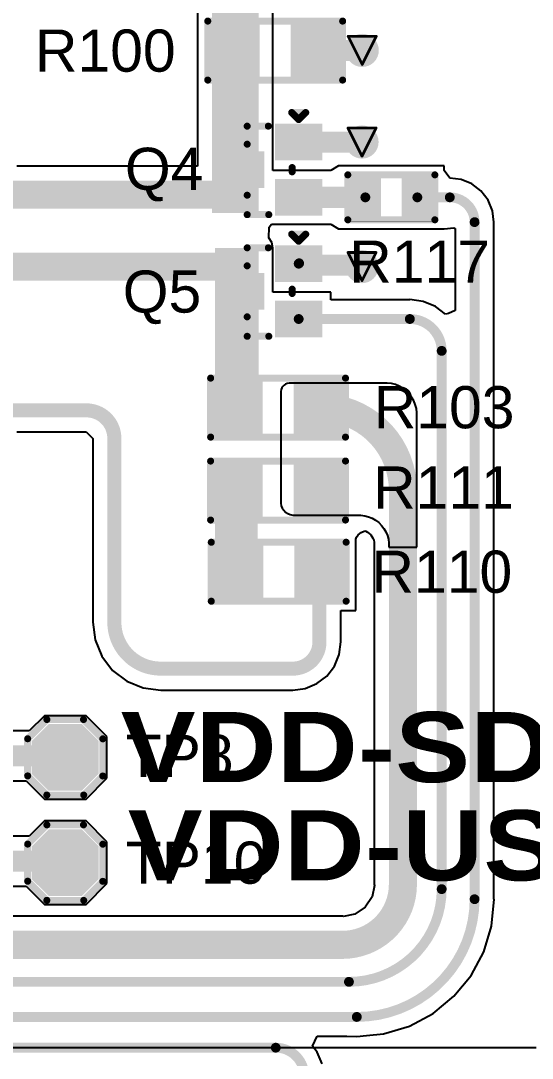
# Model space of a CAD drawing. Header units: inches. Extents: x 0 to 12.2, y 0 to 7.
# Drawn here: x 3.91 to 4.274, y 2.734 to 3.472 of the extents above; entities that cross this region are included whole.
import ezdxf

# ---------------------------------------------------------------- set-up
doc = ezdxf.new("R2010")
doc.units = ezdxf.units.IN
doc.header["$MEASUREMENT"] = 0
for name, color, linetype in [('Bottom Layer', 5, 'Continuous'), ('Drill Drawing', 1, 'Continuous'), ('Layer 1', 16, 'Continuous'), ('Layer 2', 76, 'Continuous'), ('Top Layer', 1, 'Continuous'), ('Top Overlay', 2, 'Continuous'), ('Top Paste', 8, 'Continuous'), ('Top Solder', 216, 'Continuous'), ('Via Holes', 16, 'Continuous')]:
    doc.layers.add(name, color=color, linetype=linetype)
doc.styles.add('Arial', font='', dxfattribs={"height": 0.2})
doc.styles.add('Arial Black_Bold', font='', dxfattribs={"height": 0.2})
doc.styles.get('Arial').set_extended_font_data('Arial')
doc.styles.get('Arial Black_Bold').set_extended_font_data('Arial Black', bold=True)

# ---------------------------------------------------------------- blocks, each defined once
blk = doc.blocks.new('T____________0_5___34')
at = {"layer": 'Top Layer'}
blk.add_hatch(color=1, dxfattribs=at).paths.add_polyline_path([(0.00984, 0.01969), (-0.00984, 0.01969), (-0.01969, 0.00984), (-0.01969, -0.00984), (-0.00984, -0.01969), (0.00984, -0.01969), (0.01969, -0.00984), (0.01969, 0.00984)])
at = {"layer": 'Top Paste'}
blk.add_hatch(color=8, dxfattribs=at).paths.add_polyline_path([(0.00984, 0.01969), (-0.00984, 0.01969), (-0.01969, 0.00984), (-0.01969, -0.00984), (-0.00984, -0.01969), (0.00984, -0.01969), (0.01969, -0.00984), (0.01969, 0.00984)])
at = {"layer": 'Top Solder'}
blk.add_hatch(color=216, dxfattribs=at).paths.add_polyline_path([(0.01184, 0.02369), (-0.01184, 0.02369), (-0.02369, 0.01184), (-0.02369, -0.01184), (-0.01184, -0.02369), (0.01184, -0.02369), (0.02369, -0.01184), (0.02369, 0.01184)])
at = {"layer": 'Top Overlay'}
for points in [[(-0.01321, 0.02675, 0.005, 0.005, 0), (-0.02684, 0.01312, 0.005, 0.005, 0)], [(-0.01321, 0.02675, 0.005, 0.005, 0), (0.01325, 0.02675, 0.005, 0.005, 0)], [(0.01325, 0.02675, 0.005, 0.005, 0), (0.02692, 0.01308, 0.005, 0.005, 0)], [(-0.02684, 0.01312, 0.005, 0.005, 0), (-0.02684, -0.01316, 0.005, 0.005, 0)], [(0.02692, 0.01308, 0.005, 0.005, 0), (0.02692, -0.01299, 0.005, 0.005, 0)], [(-0.02684, -0.01316, 0.005, 0.005, 0), (-0.01328, -0.02672, 0.005, 0.005, 0)], [(0.02692, -0.01299, 0.005, 0.005, 0), (0.01318, -0.02672, 0.005, 0.005, 0)], [(-0.01328, -0.02672, 0.005, 0.005, 0), (0.01318, -0.02672, 0.005, 0.005, 0)]]:
    blk.add_lwpolyline(points, format="xyseb", dxfattribs=at)
for points in [[(-0.01446, 0.02675, 0.0025, 0.0025, 1), (-0.01196, 0.02675, 0.0025, 0.0025, 1)], [(-0.01446, 0.02675, 0.0025, 0.0025, 1), (-0.01196, 0.02675, 0.0025, 0.0025, 1)], [(0.012, 0.02675, 0.0025, 0.0025, 1), (0.0145, 0.02675, 0.0025, 0.0025, 1)], [(0.012, 0.02675, 0.0025, 0.0025, 1), (0.0145, 0.02675, 0.0025, 0.0025, 1)], [(-0.02809, 0.01312, 0.0025, 0.0025, 1), (-0.02559, 0.01312, 0.0025, 0.0025, 1)], [(-0.02809, 0.01312, 0.0025, 0.0025, 1), (-0.02559, 0.01312, 0.0025, 0.0025, 1)], [(0.02567, 0.01308, 0.0025, 0.0025, 1), (0.02817, 0.01308, 0.0025, 0.0025, 1)], [(0.02567, 0.01308, 0.0025, 0.0025, 1), (0.02817, 0.01308, 0.0025, 0.0025, 1)], [(-0.02809, -0.01316, 0.0025, 0.0025, 1), (-0.02559, -0.01316, 0.0025, 0.0025, 1)], [(-0.02809, -0.01316, 0.0025, 0.0025, 1), (-0.02559, -0.01316, 0.0025, 0.0025, 1)], [(0.02567, -0.01299, 0.0025, 0.0025, 1), (0.02817, -0.01299, 0.0025, 0.0025, 1)], [(0.02567, -0.01299, 0.0025, 0.0025, 1), (0.02817, -0.01299, 0.0025, 0.0025, 1)], [(-0.01453, -0.02672, 0.0025, 0.0025, 1), (-0.01203, -0.02672, 0.0025, 0.0025, 1)], [(-0.01453, -0.02672, 0.0025, 0.0025, 1), (-0.01203, -0.02672, 0.0025, 0.0025, 1)], [(0.01193, -0.02672, 0.0025, 0.0025, 1), (0.01443, -0.02672, 0.0025, 0.0025, 1)], [(0.01193, -0.02672, 0.0025, 0.0025, 1), (0.01443, -0.02672, 0.0025, 0.0025, 1)]]:
    blk.add_lwpolyline(points, format="xyseb", close=True, dxfattribs=at)
blk = doc.blocks.new('T____________0_5___36')
at = {"layer": 'Top Layer'}
blk.add_hatch(color=1, dxfattribs=at).paths.add_polyline_path([(0.00984, 0.01969), (-0.00984, 0.01969), (-0.01969, 0.00984), (-0.01969, -0.00984), (-0.00984, -0.01969), (0.00984, -0.01969), (0.01969, -0.00984), (0.01969, 0.00984)])
at = {"layer": 'Top Paste'}
blk.add_hatch(color=8, dxfattribs=at).paths.add_polyline_path([(0.00984, 0.01969), (-0.00984, 0.01969), (-0.01969, 0.00984), (-0.01969, -0.00984), (-0.00984, -0.01969), (0.00984, -0.01969), (0.01969, -0.00984), (0.01969, 0.00984)])
at = {"layer": 'Top Solder'}
blk.add_hatch(color=216, dxfattribs=at).paths.add_polyline_path([(0.01184, 0.02369), (-0.01184, 0.02369), (-0.02369, 0.01184), (-0.02369, -0.01184), (-0.01184, -0.02369), (0.01184, -0.02369), (0.02369, -0.01184), (0.02369, 0.01184)])
at = {"layer": 'Top Overlay'}
for points in [[(-0.01321, 0.02675, 0.005, 0.005, 0), (-0.02684, 0.01312, 0.005, 0.005, 0)], [(-0.01321, 0.02675, 0.005, 0.005, 0), (0.01325, 0.02675, 0.005, 0.005, 0)], [(0.01325, 0.02675, 0.005, 0.005, 0), (0.02692, 0.01308, 0.005, 0.005, 0)], [(-0.02684, 0.01312, 0.005, 0.005, 0), (-0.02684, -0.01316, 0.005, 0.005, 0)], [(0.02692, 0.01308, 0.005, 0.005, 0), (0.02692, -0.01299, 0.005, 0.005, 0)], [(-0.02684, -0.01316, 0.005, 0.005, 0), (-0.01328, -0.02672, 0.005, 0.005, 0)], [(0.02692, -0.01299, 0.005, 0.005, 0), (0.01318, -0.02672, 0.005, 0.005, 0)], [(-0.01328, -0.02672, 0.005, 0.005, 0), (0.01318, -0.02672, 0.005, 0.005, 0)]]:
    blk.add_lwpolyline(points, format="xyseb", dxfattribs=at)
for points in [[(-0.01446, 0.02675, 0.0025, 0.0025, 1), (-0.01196, 0.02675, 0.0025, 0.0025, 1)], [(-0.01446, 0.02675, 0.0025, 0.0025, 1), (-0.01196, 0.02675, 0.0025, 0.0025, 1)], [(0.012, 0.02675, 0.0025, 0.0025, 1), (0.0145, 0.02675, 0.0025, 0.0025, 1)], [(0.012, 0.02675, 0.0025, 0.0025, 1), (0.0145, 0.02675, 0.0025, 0.0025, 1)], [(-0.02809, 0.01312, 0.0025, 0.0025, 1), (-0.02559, 0.01312, 0.0025, 0.0025, 1)], [(-0.02809, 0.01312, 0.0025, 0.0025, 1), (-0.02559, 0.01312, 0.0025, 0.0025, 1)], [(0.02567, 0.01308, 0.0025, 0.0025, 1), (0.02817, 0.01308, 0.0025, 0.0025, 1)], [(0.02567, 0.01308, 0.0025, 0.0025, 1), (0.02817, 0.01308, 0.0025, 0.0025, 1)], [(-0.02809, -0.01316, 0.0025, 0.0025, 1), (-0.02559, -0.01316, 0.0025, 0.0025, 1)], [(-0.02809, -0.01316, 0.0025, 0.0025, 1), (-0.02559, -0.01316, 0.0025, 0.0025, 1)], [(0.02567, -0.01299, 0.0025, 0.0025, 1), (0.02817, -0.01299, 0.0025, 0.0025, 1)], [(0.02567, -0.01299, 0.0025, 0.0025, 1), (0.02817, -0.01299, 0.0025, 0.0025, 1)], [(-0.01453, -0.02672, 0.0025, 0.0025, 1), (-0.01203, -0.02672, 0.0025, 0.0025, 1)], [(-0.01453, -0.02672, 0.0025, 0.0025, 1), (-0.01203, -0.02672, 0.0025, 0.0025, 1)], [(0.01193, -0.02672, 0.0025, 0.0025, 1), (0.01443, -0.02672, 0.0025, 0.0025, 1)], [(0.01193, -0.02672, 0.0025, 0.0025, 1), (0.01443, -0.02672, 0.0025, 0.0025, 1)]]:
    blk.add_lwpolyline(points, format="xyseb", close=True, dxfattribs=at)
blk = doc.blocks.new('R___0402_54')
at = {"layer": 'Top Layer'}
for points in [[(-0.0275, -0.0125), (-0.0275, 0.0125), (-0.0095, 0.0125), (-0.0095, -0.0125)], [(0.0095, -0.0125), (0.0095, 0.0125), (0.0275, 0.0125), (0.0275, -0.0125)]]:
    blk.add_hatch(color=1, dxfattribs=at).paths.add_polyline_path(points)
at = {"layer": 'Top Paste'}
for points in [[(-0.0275, -0.0125), (-0.0275, 0.0125), (-0.0095, 0.0125), (-0.0095, -0.0125)], [(0.0095, -0.0125), (0.0095, 0.0125), (0.0275, 0.0125), (0.0275, -0.0125)]]:
    blk.add_hatch(color=8, dxfattribs=at).paths.add_polyline_path(points)
at = {"layer": 'Top Solder'}
for points in [[(-0.02967, -0.01467), (-0.02967, 0.01467), (-0.00733, 0.01467), (-0.00733, -0.01467)], [(0.00733, -0.01467), (0.00733, 0.01467), (0.02967, 0.01467), (0.02967, -0.01467)]]:
    blk.add_hatch(color=216, dxfattribs=at).paths.add_polyline_path(points)
at = {"layer": 'Top Overlay'}
for points in [[(-0.031, -0.016, 0.005, 0.005, 0), (-0.031, 0.016, 0.005, 0.005, 0)], [(-0.031, 0.016, 0.005, 0.005, 0), (0.031, 0.016, 0.005, 0.005, 0)], [(0.031, -0.016, 0.005, 0.005, 0), (0.031, 0.016, 0.005, 0.005, 0)], [(-0.031, -0.016, 0.005, 0.005, 0), (0.031, -0.016, 0.005, 0.005, 0)], [(-0.032, -0.017, 0.000127, 0.000127, 0), (0.032, -0.017, 0.000127, 0.000127, 0)]]:
    blk.add_lwpolyline(points, format="xyseb", dxfattribs=at)
for points in [[(-0.03225, 0.016, 0.0025, 0.0025, 1), (-0.02975, 0.016, 0.0025, 0.0025, 1)], [(-0.03225, 0.016, 0.0025, 0.0025, 1), (-0.02975, 0.016, 0.0025, 0.0025, 1)], [(0.02975, 0.016, 0.0025, 0.0025, 1), (0.03225, 0.016, 0.0025, 0.0025, 1)], [(0.02975, 0.016, 0.0025, 0.0025, 1), (0.03225, 0.016, 0.0025, 0.0025, 1)], [(-0.03225, -0.016, 0.0025, 0.0025, 1), (-0.02975, -0.016, 0.0025, 0.0025, 1)], [(-0.03225, -0.016, 0.0025, 0.0025, 1), (-0.02975, -0.016, 0.0025, 0.0025, 1)], [(0.02975, -0.016, 0.0025, 0.0025, 1), (0.03225, -0.016, 0.0025, 0.0025, 1)], [(0.02975, -0.016, 0.0025, 0.0025, 1), (0.03225, -0.016, 0.0025, 0.0025, 1)], [(-0.03203, -0.017, 0.0000635, 0.0000635, 1), (-0.03197, -0.017, 0.0000635, 0.0000635, 1)], [(0.03197, -0.017, 0.0000635, 0.0000635, 1), (0.03203, -0.017, 0.0000635, 0.0000635, 1)]]:
    blk.add_lwpolyline(points, format="xyseb", close=True, dxfattribs=at)
blk = doc.blocks.new('R___0603_58')
at = {"layer": 'Top Layer'}
for points in [[(-0.015, 0.0175), (-0.015, -0.0175), (-0.045, -0.0175), (-0.045, 0.0175)], [(0.045, 0.0175), (0.045, -0.0175), (0.015, -0.0175), (0.015, 0.0175)]]:
    blk.add_hatch(color=1, dxfattribs=at).paths.add_polyline_path(points)
at = {"layer": 'Top Paste'}
for points in [[(-0.015, 0.0175), (-0.015, -0.0175), (-0.045, -0.0175), (-0.045, 0.0175)], [(0.045, 0.0175), (0.045, -0.0175), (0.015, -0.0175), (0.015, 0.0175)]]:
    blk.add_hatch(color=8, dxfattribs=at).paths.add_polyline_path(points)
at = {"layer": 'Top Solder'}
for points in [[(-0.011, 0.0215), (-0.011, -0.0215), (-0.049, -0.0215), (-0.049, 0.0215)], [(0.049, 0.0215), (0.049, -0.0215), (0.011, -0.0215), (0.011, 0.0215)]]:
    blk.add_hatch(color=216, dxfattribs=at).paths.add_polyline_path(points)
at = {"layer": 'Top Overlay'}
for points in [[(-0.048, -0.021, 0.005, 0.005, 0), (-0.048, 0.021, 0.005, 0.005, 0)], [(-0.048, 0.021, 0.005, 0.005, 0), (0.048, 0.021, 0.005, 0.005, 0)], [(0.048, -0.021, 0.005, 0.005, 0), (0.048, 0.021, 0.005, 0.005, 0)], [(-0.048, -0.021, 0.005, 0.005, 0), (0.048, -0.021, 0.005, 0.005, 0)]]:
    blk.add_lwpolyline(points, format="xyseb", dxfattribs=at)
for points in [[(-0.04925, 0.021, 0.0025, 0.0025, 1), (-0.04675, 0.021, 0.0025, 0.0025, 1)], [(-0.04925, 0.021, 0.0025, 0.0025, 1), (-0.04675, 0.021, 0.0025, 0.0025, 1)], [(0.04675, 0.021, 0.0025, 0.0025, 1), (0.04925, 0.021, 0.0025, 0.0025, 1)], [(0.04675, 0.021, 0.0025, 0.0025, 1), (0.04925, 0.021, 0.0025, 0.0025, 1)], [(-0.04925, -0.021, 0.0025, 0.0025, 1), (-0.04675, -0.021, 0.0025, 0.0025, 1)], [(-0.04925, -0.021, 0.0025, 0.0025, 1), (-0.04675, -0.021, 0.0025, 0.0025, 1)], [(0.04675, -0.021, 0.0025, 0.0025, 1), (0.04925, -0.021, 0.0025, 0.0025, 1)], [(0.04675, -0.021, 0.0025, 0.0025, 1), (0.04925, -0.021, 0.0025, 0.0025, 1)]]:
    blk.add_lwpolyline(points, format="xyseb", close=True, dxfattribs=at)
blk = doc.blocks.new('R___0603_59')
at = {"layer": 'Top Layer'}
for points in [[(-0.015, 0.0175), (-0.015, -0.0175), (-0.045, -0.0175), (-0.045, 0.0175)], [(0.045, 0.0175), (0.045, -0.0175), (0.015, -0.0175), (0.015, 0.0175)]]:
    blk.add_hatch(color=1, dxfattribs=at).paths.add_polyline_path(points)
at = {"layer": 'Top Paste'}
for points in [[(-0.015, 0.0175), (-0.015, -0.0175), (-0.045, -0.0175), (-0.045, 0.0175)], [(0.045, 0.0175), (0.045, -0.0175), (0.015, -0.0175), (0.015, 0.0175)]]:
    blk.add_hatch(color=8, dxfattribs=at).paths.add_polyline_path(points)
at = {"layer": 'Top Solder'}
for points in [[(-0.011, 0.0215), (-0.011, -0.0215), (-0.049, -0.0215), (-0.049, 0.0215)], [(0.049, 0.0215), (0.049, -0.0215), (0.011, -0.0215), (0.011, 0.0215)]]:
    blk.add_hatch(color=216, dxfattribs=at).paths.add_polyline_path(points)
at = {"layer": 'Top Overlay'}
for points in [[(-0.048, 0.021, 0.005, 0.005, 0), (-0.048, -0.021, 0.005, 0.005, 0)], [(0.048, 0.021, 0.005, 0.005, 0), (-0.048, 0.021, 0.005, 0.005, 0)], [(0.048, 0.021, 0.005, 0.005, 0), (0.048, -0.021, 0.005, 0.005, 0)], [(0.048, -0.021, 0.005, 0.005, 0), (-0.048, -0.021, 0.005, 0.005, 0)]]:
    blk.add_lwpolyline(points, format="xyseb", dxfattribs=at)
for points in [[(-0.04925, 0.021, 0.0025, 0.0025, 1), (-0.04675, 0.021, 0.0025, 0.0025, 1)], [(-0.04925, 0.021, 0.0025, 0.0025, 1), (-0.04675, 0.021, 0.0025, 0.0025, 1)], [(0.04675, 0.021, 0.0025, 0.0025, 1), (0.04925, 0.021, 0.0025, 0.0025, 1)], [(0.04675, 0.021, 0.0025, 0.0025, 1), (0.04925, 0.021, 0.0025, 0.0025, 1)], [(-0.04925, -0.021, 0.0025, 0.0025, 1), (-0.04675, -0.021, 0.0025, 0.0025, 1)], [(-0.04925, -0.021, 0.0025, 0.0025, 1), (-0.04675, -0.021, 0.0025, 0.0025, 1)], [(0.04675, -0.021, 0.0025, 0.0025, 1), (0.04925, -0.021, 0.0025, 0.0025, 1)], [(0.04675, -0.021, 0.0025, 0.0025, 1), (0.04925, -0.021, 0.0025, 0.0025, 1)]]:
    blk.add_lwpolyline(points, format="xyseb", close=True, dxfattribs=at)
blk = doc.blocks.new('R___0603_62')
at = {"layer": 'Top Layer'}
for points in [[(-0.015, 0.0175), (-0.015, -0.0175), (-0.045, -0.0175), (-0.045, 0.0175)], [(0.045, 0.0175), (0.045, -0.0175), (0.015, -0.0175), (0.015, 0.0175)]]:
    blk.add_hatch(color=1, dxfattribs=at).paths.add_polyline_path(points)
at = {"layer": 'Top Paste'}
for points in [[(-0.015, 0.0175), (-0.015, -0.0175), (-0.045, -0.0175), (-0.045, 0.0175)], [(0.045, 0.0175), (0.045, -0.0175), (0.015, -0.0175), (0.015, 0.0175)]]:
    blk.add_hatch(color=8, dxfattribs=at).paths.add_polyline_path(points)
at = {"layer": 'Top Solder'}
for points in [[(-0.011, 0.0215), (-0.011, -0.0215), (-0.049, -0.0215), (-0.049, 0.0215)], [(0.049, 0.0215), (0.049, -0.0215), (0.011, -0.0215), (0.011, 0.0215)]]:
    blk.add_hatch(color=216, dxfattribs=at).paths.add_polyline_path(points)
at = {"layer": 'Top Overlay'}
for points in [[(-0.048, 0.021, 0.005, 0.005, 0), (0.048, 0.021, 0.005, 0.005, 0)], [(-0.048, -0.021, 0.005, 0.005, 0), (-0.048, 0.021, 0.005, 0.005, 0)], [(0.048, -0.021, 0.005, 0.005, 0), (0.048, 0.021, 0.005, 0.005, 0)], [(-0.048, -0.021, 0.005, 0.005, 0), (0.048, -0.021, 0.005, 0.005, 0)]]:
    blk.add_lwpolyline(points, format="xyseb", dxfattribs=at)
for points in [[(-0.04925, 0.021, 0.0025, 0.0025, 1), (-0.04675, 0.021, 0.0025, 0.0025, 1)], [(-0.04925, 0.021, 0.0025, 0.0025, 1), (-0.04675, 0.021, 0.0025, 0.0025, 1)], [(0.04675, 0.021, 0.0025, 0.0025, 1), (0.04925, 0.021, 0.0025, 0.0025, 1)], [(0.04675, 0.021, 0.0025, 0.0025, 1), (0.04925, 0.021, 0.0025, 0.0025, 1)], [(-0.04925, -0.021, 0.0025, 0.0025, 1), (-0.04675, -0.021, 0.0025, 0.0025, 1)], [(-0.04925, -0.021, 0.0025, 0.0025, 1), (-0.04675, -0.021, 0.0025, 0.0025, 1)], [(0.04675, -0.021, 0.0025, 0.0025, 1), (0.04925, -0.021, 0.0025, 0.0025, 1)], [(0.04675, -0.021, 0.0025, 0.0025, 1), (0.04925, -0.021, 0.0025, 0.0025, 1)]]:
    blk.add_lwpolyline(points, format="xyseb", close=True, dxfattribs=at)
blk = doc.blocks.new('R___0603_65')
at = {"layer": 'Top Layer'}
for points in [[(-0.015, 0.0175), (-0.015, -0.0175), (-0.045, -0.0175), (-0.045, 0.0175)], [(0.045, 0.0175), (0.045, -0.0175), (0.015, -0.0175), (0.015, 0.0175)]]:
    blk.add_hatch(color=1, dxfattribs=at).paths.add_polyline_path(points)
at = {"layer": 'Top Paste'}
for points in [[(-0.015, 0.0175), (-0.015, -0.0175), (-0.045, -0.0175), (-0.045, 0.0175)], [(0.045, 0.0175), (0.045, -0.0175), (0.015, -0.0175), (0.015, 0.0175)]]:
    blk.add_hatch(color=8, dxfattribs=at).paths.add_polyline_path(points)
at = {"layer": 'Top Solder'}
for points in [[(-0.011, 0.0215), (-0.011, -0.0215), (-0.049, -0.0215), (-0.049, 0.0215)], [(0.049, 0.0215), (0.049, -0.0215), (0.011, -0.0215), (0.011, 0.0215)]]:
    blk.add_hatch(color=216, dxfattribs=at).paths.add_polyline_path(points)
at = {"layer": 'Top Overlay'}
for points in [[(-0.048, -0.021, 0.005, 0.005, 0), (-0.048, 0.021, 0.005, 0.005, 0)], [(-0.048, 0.021, 0.005, 0.005, 0), (0.048, 0.021, 0.005, 0.005, 0)], [(0.048, -0.021, 0.005, 0.005, 0), (0.048, 0.021, 0.005, 0.005, 0)], [(-0.048, -0.021, 0.005, 0.005, 0), (0.048, -0.021, 0.005, 0.005, 0)]]:
    blk.add_lwpolyline(points, format="xyseb", dxfattribs=at)
for points in [[(-0.04925, 0.021, 0.0025, 0.0025, 1), (-0.04675, 0.021, 0.0025, 0.0025, 1)], [(-0.04925, 0.021, 0.0025, 0.0025, 1), (-0.04675, 0.021, 0.0025, 0.0025, 1)], [(0.04675, 0.021, 0.0025, 0.0025, 1), (0.04925, 0.021, 0.0025, 0.0025, 1)], [(0.04675, 0.021, 0.0025, 0.0025, 1), (0.04925, 0.021, 0.0025, 0.0025, 1)], [(-0.04925, -0.021, 0.0025, 0.0025, 1), (-0.04675, -0.021, 0.0025, 0.0025, 1)], [(-0.04925, -0.021, 0.0025, 0.0025, 1), (-0.04675, -0.021, 0.0025, 0.0025, 1)], [(0.04675, -0.021, 0.0025, 0.0025, 1), (0.04925, -0.021, 0.0025, 0.0025, 1)], [(0.04675, -0.021, 0.0025, 0.0025, 1), (0.04925, -0.021, 0.0025, 0.0025, 1)]]:
    blk.add_lwpolyline(points, format="xyseb", close=True, dxfattribs=at)
blk = doc.blocks.new('SOT_416_166')
at = {"layer": 'Top Layer'}
for points in [[(-0.00906, 0.03347), (0.00906, 0.03347), (0.00906, 0.00788), (-0.00906, 0.00788)], [(-0.02874, -0.00787), (-0.01064, -0.00787), (-0.01064, -0.03347), (-0.02874, -0.03347)], [(0.01064, -0.00787), (0.02874, -0.00787), (0.02874, -0.03347), (0.01064, -0.03347)]]:
    blk.add_hatch(color=1, dxfattribs=at).paths.add_polyline_path(points)
at = {"layer": 'Top Paste'}
for points in [[(-0.00906, 0.03347), (0.00906, 0.03347), (0.00906, 0.00788), (-0.00906, 0.00788)], [(-0.02874, -0.00787), (-0.01064, -0.00787), (-0.01064, -0.03347), (-0.02874, -0.03347)], [(0.01064, -0.00787), (0.02874, -0.00787), (0.02874, -0.03347), (0.01064, -0.03347)]]:
    blk.add_hatch(color=8, dxfattribs=at).paths.add_polyline_path(points)
at = {"layer": 'Top Solder'}
for points in [[(-0.01306, 0.03746), (0.01306, 0.03746), (0.01306, 0.00387), (-0.01306, 0.00387)], [(-0.03275, -0.00387), (-0.00664, -0.00387), (-0.00664, -0.03747), (-0.03275, -0.03747)], [(0.00664, -0.00387), (0.03275, -0.00387), (0.03275, -0.03747), (0.00664, -0.03747)]]:
    blk.add_hatch(color=216, dxfattribs=at).paths.add_polyline_path(points)
at = {"layer": 'Top Overlay'}
for points in [[(-0.032, 0.016, 0.005, 0.005, 0), (-0.01816, 0.016, 0.005, 0.005, 0)], [(-0.032, 0.016, 0.005, 0.005, 0), (-0.032, 0.00062, 0.005, 0.005, 0)], [(0.01816, 0.016, 0.005, 0.005, 0), (0.031, 0.016, 0.005, 0.005, 0)], [(0.031, 0.016, 0.005, 0.005, 0), (0.031, 0.00094, 0.005, 0.005, 0)], [(-0.00153, -0.016, 0.005, 0.005, 0), (0.00153, -0.016, 0.005, 0.005, 0)], [(0.04069, -0.01567, 0.005, 0.005, 0), (0.03569, -0.02067, 0.005, 0.005, 0)], [(0.04069, -0.01567, 0.005, 0.005, 0), (0.04069, -0.02567, 0.005, 0.005, 0)], [(0.03569, -0.02067, 0.005, 0.005, 0), (0.04069, -0.02567, 0.005, 0.005, 0)]]:
    blk.add_lwpolyline(points, format="xyseb", dxfattribs=at)
for points in [[(-0.03325, 0.016, 0.0025, 0.0025, 1), (-0.03075, 0.016, 0.0025, 0.0025, 1)], [(-0.03325, 0.016, 0.0025, 0.0025, 1), (-0.03075, 0.016, 0.0025, 0.0025, 1)], [(-0.01941, 0.016, 0.0025, 0.0025, 1), (-0.01691, 0.016, 0.0025, 0.0025, 1)], [(0.01691, 0.016, 0.0025, 0.0025, 1), (0.01941, 0.016, 0.0025, 0.0025, 1)], [(0.02975, 0.016, 0.0025, 0.0025, 1), (0.03225, 0.016, 0.0025, 0.0025, 1)], [(0.02975, 0.016, 0.0025, 0.0025, 1), (0.03225, 0.016, 0.0025, 0.0025, 1)], [(-0.03325, 0.00062, 0.0025, 0.0025, 1), (-0.03075, 0.00062, 0.0025, 0.0025, 1)], [(0.02975, 0.00094, 0.0025, 0.0025, 1), (0.03225, 0.00094, 0.0025, 0.0025, 1)], [(-0.00279, -0.016, 0.0025, 0.0025, 1), (-0.00028, -0.016, 0.0025, 0.0025, 1)], [(0.00028, -0.016, 0.0025, 0.0025, 1), (0.00279, -0.016, 0.0025, 0.0025, 1)], [(0.03944, -0.01567, 0.0025, 0.0025, 1), (0.04194, -0.01567, 0.0025, 0.0025, 1)], [(0.03944, -0.01567, 0.0025, 0.0025, 1), (0.04194, -0.01567, 0.0025, 0.0025, 1)], [(0.03444, -0.02067, 0.0025, 0.0025, 1), (0.03694, -0.02067, 0.0025, 0.0025, 1)], [(0.03444, -0.02067, 0.0025, 0.0025, 1), (0.03694, -0.02067, 0.0025, 0.0025, 1)], [(0.03944, -0.02567, 0.0025, 0.0025, 1), (0.04194, -0.02567, 0.0025, 0.0025, 1)], [(0.03944, -0.02567, 0.0025, 0.0025, 1), (0.04194, -0.02567, 0.0025, 0.0025, 1)]]:
    blk.add_lwpolyline(points, format="xyseb", close=True, dxfattribs=at)
blk = doc.blocks.new('SOT_416_167')
at = {"layer": 'Top Layer'}
for points in [[(-0.00906, 0.03347), (0.00906, 0.03347), (0.00906, 0.00788), (-0.00906, 0.00788)], [(-0.02874, -0.00787), (-0.01064, -0.00787), (-0.01064, -0.03347), (-0.02874, -0.03347)], [(0.01064, -0.00787), (0.02874, -0.00787), (0.02874, -0.03347), (0.01064, -0.03347)]]:
    blk.add_hatch(color=1, dxfattribs=at).paths.add_polyline_path(points)
at = {"layer": 'Top Paste'}
for points in [[(-0.00906, 0.03347), (0.00906, 0.03347), (0.00906, 0.00788), (-0.00906, 0.00788)], [(-0.02874, -0.00787), (-0.01064, -0.00787), (-0.01064, -0.03347), (-0.02874, -0.03347)], [(0.01064, -0.00787), (0.02874, -0.00787), (0.02874, -0.03347), (0.01064, -0.03347)]]:
    blk.add_hatch(color=8, dxfattribs=at).paths.add_polyline_path(points)
at = {"layer": 'Top Solder'}
for points in [[(-0.01306, 0.03746), (0.01306, 0.03746), (0.01306, 0.00387), (-0.01306, 0.00387)], [(-0.03275, -0.00387), (-0.00664, -0.00387), (-0.00664, -0.03747), (-0.03275, -0.03747)], [(0.00664, -0.00387), (0.03275, -0.00387), (0.03275, -0.03747), (0.00664, -0.03747)]]:
    blk.add_hatch(color=216, dxfattribs=at).paths.add_polyline_path(points)
at = {"layer": 'Top Overlay'}
for points in [[(-0.032, 0.016, 0.005, 0.005, 0), (-0.01816, 0.016, 0.005, 0.005, 0)], [(-0.032, 0.016, 0.005, 0.005, 0), (-0.032, 0.00062, 0.005, 0.005, 0)], [(0.01816, 0.016, 0.005, 0.005, 0), (0.031, 0.016, 0.005, 0.005, 0)], [(0.031, 0.016, 0.005, 0.005, 0), (0.031, 0.00094, 0.005, 0.005, 0)], [(-0.00153, -0.016, 0.005, 0.005, 0), (0.00153, -0.016, 0.005, 0.005, 0)], [(0.04069, -0.01567, 0.005, 0.005, 0), (0.03569, -0.02067, 0.005, 0.005, 0)], [(0.04069, -0.01567, 0.005, 0.005, 0), (0.04069, -0.02567, 0.005, 0.005, 0)], [(0.03569, -0.02067, 0.005, 0.005, 0), (0.04069, -0.02567, 0.005, 0.005, 0)]]:
    blk.add_lwpolyline(points, format="xyseb", dxfattribs=at)
for points in [[(-0.03325, 0.016, 0.0025, 0.0025, 1), (-0.03075, 0.016, 0.0025, 0.0025, 1)], [(-0.03325, 0.016, 0.0025, 0.0025, 1), (-0.03075, 0.016, 0.0025, 0.0025, 1)], [(-0.01941, 0.016, 0.0025, 0.0025, 1), (-0.01691, 0.016, 0.0025, 0.0025, 1)], [(0.01691, 0.016, 0.0025, 0.0025, 1), (0.01941, 0.016, 0.0025, 0.0025, 1)], [(0.02975, 0.016, 0.0025, 0.0025, 1), (0.03225, 0.016, 0.0025, 0.0025, 1)], [(0.02975, 0.016, 0.0025, 0.0025, 1), (0.03225, 0.016, 0.0025, 0.0025, 1)], [(-0.03325, 0.00062, 0.0025, 0.0025, 1), (-0.03075, 0.00062, 0.0025, 0.0025, 1)], [(0.02975, 0.00094, 0.0025, 0.0025, 1), (0.03225, 0.00094, 0.0025, 0.0025, 1)], [(-0.00279, -0.016, 0.0025, 0.0025, 1), (-0.00028, -0.016, 0.0025, 0.0025, 1)], [(0.00028, -0.016, 0.0025, 0.0025, 1), (0.00279, -0.016, 0.0025, 0.0025, 1)], [(0.03944, -0.01567, 0.0025, 0.0025, 1), (0.04194, -0.01567, 0.0025, 0.0025, 1)], [(0.03944, -0.01567, 0.0025, 0.0025, 1), (0.04194, -0.01567, 0.0025, 0.0025, 1)], [(0.03444, -0.02067, 0.0025, 0.0025, 1), (0.03694, -0.02067, 0.0025, 0.0025, 1)], [(0.03444, -0.02067, 0.0025, 0.0025, 1), (0.03694, -0.02067, 0.0025, 0.0025, 1)], [(0.03944, -0.02567, 0.0025, 0.0025, 1), (0.04194, -0.02567, 0.0025, 0.0025, 1)], [(0.03944, -0.02567, 0.0025, 0.0025, 1), (0.04194, -0.02567, 0.0025, 0.0025, 1)]]:
    blk.add_lwpolyline(points, format="xyseb", close=True, dxfattribs=at)

msp = doc.modelspace()

# ---------------------------------------------------------------- hatches: boundary and pattern name
at = {"layer": 'Bottom Layer'}
h = msp.add_hatch(color=5, dxfattribs=at)
edge = h.paths.add_edge_path()
edge.add_arc((4.15344, 3.45119), 0.01181, 0, 360)
h = msp.add_hatch(color=5, dxfattribs=at)
edge = h.paths.add_edge_path()
edge.add_arc((4.15329, 3.38593), 0.01181, 0, 360)
h = msp.add_hatch(color=5, dxfattribs=at)
edge = h.paths.add_edge_path()
edge.add_arc((4.15329, 3.29725), 0.01181, 0, 360)
at = {"layer": 'Layer 1'}
h = msp.add_hatch(color=16, dxfattribs=at)
edge = h.paths.add_edge_path()
edge.add_arc((4.15344, 3.45119), 0.01181, 0, 360)
h = msp.add_hatch(color=16, dxfattribs=at)
edge = h.paths.add_edge_path()
edge.add_arc((4.15329, 3.38593), 0.01181, 0, 360)
h = msp.add_hatch(color=16, dxfattribs=at)
edge = h.paths.add_edge_path()
edge.add_arc((4.15329, 3.29725), 0.01181, 0, 360)
at = {"layer": 'Layer 2'}
h = msp.add_hatch(color=76, dxfattribs=at)
edge = h.paths.add_edge_path()
edge.add_arc((4.15344, 3.45119), 0.01181, 0, 360)
h = msp.add_hatch(color=76, dxfattribs=at)
edge = h.paths.add_edge_path()
edge.add_arc((4.15329, 3.38593), 0.01181, 0, 360)
h = msp.add_hatch(color=76, dxfattribs=at)
edge = h.paths.add_edge_path()
edge.add_arc((4.15329, 3.29725), 0.01181, 0, 360)
at = {"layer": 'Top Layer'}
for points in [[(4.0465, 3.33551), (4.07968, 3.33551), (4.07968, 3.5276), (4.0465, 3.5276)], [(4.04854, 3.17935), (4.07968, 3.17935), (4.07968, 3.31043), (4.04854, 3.31043)], [(4.04854, 3.0625), (4.079, 3.0625), (4.079, 3.1553), (4.04854, 3.1553)]]:
    msp.add_hatch(color=1, dxfattribs=at).paths.add_polyline_path(points)
h = msp.add_hatch(color=1, dxfattribs=at)
edge = h.paths.add_edge_path()
edge.add_arc((4.15344, 3.45119), 0.01181, 0, 360)
h = msp.add_hatch(color=1, dxfattribs=at)
edge = h.paths.add_edge_path()
edge.add_arc((4.15329, 3.38593), 0.01181, 0, 360)
h = msp.add_hatch(color=1, dxfattribs=at)
edge = h.paths.add_edge_path()
edge.add_arc((4.15329, 3.29725), 0.01181, 0, 360)
at = {"layer": 'Via Holes'}
h = msp.add_hatch(color=7, dxfattribs=at)
edge = h.paths.add_edge_path()
edge.add_arc((4.15344, 3.45119), 0.00591, 0, 360)
h = msp.add_hatch(color=7, dxfattribs=at)
edge = h.paths.add_edge_path()
edge.add_arc((4.15329, 3.38593), 0.00591, 0, 360)
h = msp.add_hatch(color=7, dxfattribs=at)
edge = h.paths.add_edge_path()
edge.add_arc((4.15329, 3.29725), 0.00591, 0, 360)

# ---------------------------------------------------------------- linework, layer by layer
at = {"layer": 'Drill Drawing'}
for points in [[(4.14344, 3.46119, 0.002, 0.002, 0), (4.16344, 3.46119, 0.002, 0.002, 0)], [(4.14344, 3.46119, 0.002, 0.002, 0), (4.15344, 3.44119, 0.002, 0.002, 0)], [(4.15344, 3.44119, 0.002, 0.002, 0), (4.16344, 3.46119, 0.002, 0.002, 0)], [(4.14329, 3.39593, 0.002, 0.002, 0), (4.16329, 3.39593, 0.002, 0.002, 0)], [(4.14329, 3.39593, 0.002, 0.002, 0), (4.15329, 3.37593, 0.002, 0.002, 0)], [(4.15329, 3.37593, 0.002, 0.002, 0), (4.16329, 3.39593, 0.002, 0.002, 0)], [(4.14329, 3.30725, 0.002, 0.002, 0), (4.16329, 3.30725, 0.002, 0.002, 0)], [(4.14329, 3.30725, 0.002, 0.002, 0), (4.15329, 3.28725, 0.002, 0.002, 0)], [(4.15329, 3.28725, 0.002, 0.002, 0), (4.16329, 3.30725, 0.002, 0.002, 0)]]:
    msp.add_lwpolyline(points, format="xyseb", dxfattribs=at)
for points in [[(4.14294, 3.46119, 0.001, 0.001, 1), (4.14394, 3.46119, 0.001, 0.001, 1)], [(4.14294, 3.46119, 0.001, 0.001, 1), (4.14394, 3.46119, 0.001, 0.001, 1)], [(4.16294, 3.46119, 0.001, 0.001, 1), (4.16394, 3.46119, 0.001, 0.001, 1)], [(4.16294, 3.46119, 0.001, 0.001, 1), (4.16394, 3.46119, 0.001, 0.001, 1)], [(4.15294, 3.44119, 0.001, 0.001, 1), (4.15394, 3.44119, 0.001, 0.001, 1)], [(4.15294, 3.44119, 0.001, 0.001, 1), (4.15394, 3.44119, 0.001, 0.001, 1)], [(4.14279, 3.39593, 0.001, 0.001, 1), (4.14379, 3.39593, 0.001, 0.001, 1)], [(4.14279, 3.39593, 0.001, 0.001, 1), (4.14379, 3.39593, 0.001, 0.001, 1)], [(4.16279, 3.39593, 0.001, 0.001, 1), (4.16379, 3.39593, 0.001, 0.001, 1)], [(4.16279, 3.39593, 0.001, 0.001, 1), (4.16379, 3.39593, 0.001, 0.001, 1)], [(4.15279, 3.37593, 0.001, 0.001, 1), (4.15379, 3.37593, 0.001, 0.001, 1)], [(4.15279, 3.37593, 0.001, 0.001, 1), (4.15379, 3.37593, 0.001, 0.001, 1)], [(4.14279, 3.30725, 0.001, 0.001, 1), (4.14379, 3.30725, 0.001, 0.001, 1)], [(4.14279, 3.30725, 0.001, 0.001, 1), (4.14379, 3.30725, 0.001, 0.001, 1)], [(4.16279, 3.30725, 0.001, 0.001, 1), (4.16379, 3.30725, 0.001, 0.001, 1)], [(4.16279, 3.30725, 0.001, 0.001, 1), (4.16379, 3.30725, 0.001, 0.001, 1)], [(4.15279, 3.28725, 0.001, 0.001, 1), (4.15379, 3.28725, 0.001, 0.001, 1)], [(4.15279, 3.28725, 0.001, 0.001, 1), (4.15379, 3.28725, 0.001, 0.001, 1)]]:
    msp.add_lwpolyline(points, format="xyseb", close=True, dxfattribs=at)
at = {"layer": 'Layer 2'}
msp.add_line((4.27726, 2.74111), (3.57773, 2.74111), dxfattribs=at)
at = {"layer": 'Top Layer'}
for p, q in [((4.0363, 3.5276), (4.0363, 3.36882)), ((4.08988, 3.36561), (4.08988, 3.48168)), ((4.0363, 3.36882), (3.90764, 3.36882)), ((4.13667, 3.36888), (4.13103, 3.36561)), ((4.21167, 3.36906), (4.13667, 3.36906)), ((4.13667, 3.36906), (4.13667, 3.36888)), ((4.21167, 3.36563), (4.21167, 3.36906)), ((4.13103, 3.36561), (4.08988, 3.36561)), ((4.21577, 3.36033), (4.21167, 3.36563)), ((4.2239, 3.35926), (4.21577, 3.36033)), ((4.23148, 3.35612), (4.2239, 3.35926)), ((4.23798, 3.35113), (4.23148, 3.35612)), ((4.24298, 3.34462), (4.23798, 3.35113)), ((4.24611, 3.33705), (4.24298, 3.34462)), ((4.24718, 3.32892), (4.24611, 3.33705)), ((4.08689, 3.31764), (4.08727, 3.32523)), ((4.08727, 3.32523), (4.08887, 3.3275)), ((4.08887, 3.3275), (4.13103, 3.3275)), ((4.13103, 3.3275), (4.13667, 3.32423)), ((4.13667, 3.32423), (4.13667, 3.32406)), ((4.21167, 3.32406), (4.21867, 3.32496)), ((4.21867, 3.32496), (4.21965, 3.3243)), ((4.21965, 3.3243), (4.21965, 3.26606)), ((4.24718, 2.84683), (4.24718, 3.32892)), ((4.24718, 3.32892), (4.24718, 3.32892)), ((4.0891, 3.31433), (4.08689, 3.31764)), ((4.13667, 3.32406), (4.21167, 3.32406)), ((4.21167, 3.32406), (4.21167, 3.32406)), ((4.08988, 3.31043), (4.0891, 3.31433)), ((4.08988, 3.27899), (4.08988, 3.31043)), ((4.13103, 3.27899), (4.08988, 3.27899)), ((4.13103, 3.2737), (4.13103, 3.27899)), ((4.18732, 3.2737), (4.13103, 3.2737)), ((4.19677, 3.27251), (4.18732, 3.27375)), ((4.18732, 3.27375), (4.18732, 3.2737)), ((4.20557, 3.26886), (4.19677, 3.27251)), ((4.21265, 3.26343), (4.20557, 3.26886)), ((4.21965, 3.26606), (4.21474, 3.26381)), ((4.21474, 3.26381), (4.21265, 3.26343)), ((4.09889, 3.2136), (4.09781, 3.21288)), ((4.1001, 3.2141), (4.09889, 3.2136)), ((4.10137, 3.21435), (4.1001, 3.2141)), ((4.10203, 3.21435), (4.10137, 3.21435)), ((4.16981, 3.21435), (4.10203, 3.21435)), ((4.17129, 3.21435), (4.16981, 3.21435)), ((4.16981, 3.21435), (4.16981, 3.21435)), ((4.17422, 3.21397), (4.17129, 3.21435)), ((4.17708, 3.2132), (4.17422, 3.21397)), ((4.09567, 3.20967), (4.09541, 3.20839)), ((4.09541, 3.20839), (4.09541, 3.20774)), ((4.09541, 3.20774), (4.09541, 3.20774)), ((4.09541, 3.20774), (4.09541, 3.12976)), ((4.09617, 3.21087), (4.09567, 3.20967)), ((4.09689, 3.21195), (4.09617, 3.21087)), ((4.09781, 3.21288), (4.09689, 3.21195)), ((4.17982, 3.21207), (4.17708, 3.2132)), ((4.18238, 3.21059), (4.17982, 3.21207)), ((4.18473, 3.20879), (4.18238, 3.21059)), ((4.18682, 3.20669), (4.18473, 3.20879)), ((4.18862, 3.20434), (4.18682, 3.20669)), ((4.1901, 3.20178), (4.18862, 3.20434)), ((4.19123, 3.19905), (4.1901, 3.20178)), ((4.192, 3.19619), (4.19123, 3.19905)), ((4.19239, 3.19325), (4.192, 3.19619)), ((4.19238, 3.19177), (4.19239, 3.19325)), ((4.19239, 3.0975), (4.19238, 3.19177)), ((3.90764, 3.17959), (3.95688, 3.17959)), ((3.95688, 3.17959), (3.95935, 3.17724)), ((3.95935, 3.17724), (3.96171, 3.17476)), ((3.96171, 3.17476), (3.96171, 3.044)), ((4.09541, 3.12976), (4.09541, 3.12883)), ((4.09541, 3.12883), (4.09578, 3.127)), ((4.09578, 3.127), (4.09649, 3.12528)), ((4.09649, 3.12528), (4.09753, 3.12373)), ((4.09753, 3.12373), (4.09884, 3.12241)), ((4.09884, 3.12241), (4.1004, 3.12137)), ((4.1004, 3.12137), (4.10212, 3.12066)), ((4.10212, 3.12066), (4.10395, 3.1203)), ((4.10395, 3.1203), (4.10488, 3.1203)), ((4.10488, 3.1203), (4.10488, 3.1203)), ((4.10488, 3.1203), (4.15105, 3.12029)), ((4.15105, 3.12029), (4.15245, 3.12025)), ((4.15245, 3.12025), (4.15523, 3.11988)), ((4.15523, 3.11988), (4.15793, 3.11916)), ((4.15793, 3.11916), (4.16052, 3.11809)), ((4.16052, 3.11809), (4.16294, 3.11669)), ((4.16294, 3.11669), (4.16516, 3.11498)), ((4.16516, 3.11498), (4.16714, 3.11301)), ((4.16714, 3.11301), (4.16885, 3.11078)), ((4.16885, 3.11078), (4.17025, 3.10836)), ((4.149, 3.1031), (4.14943, 3.10471)), ((4.149, 3.0525), (4.149, 3.1031)), ((4.14943, 3.10471), (4.15052, 3.10617)), ((4.15052, 3.10617), (4.15258, 3.10783)), ((4.15258, 3.10783), (4.15529, 3.10922)), ((4.15529, 3.10922), (4.156, 3.10892)), ((4.156, 3.10892), (4.15727, 3.10819)), ((4.15727, 3.10819), (4.15843, 3.1073)), ((4.15843, 3.1073), (4.15946, 3.10627)), ((4.15946, 3.10627), (4.16035, 3.10511)), ((4.16035, 3.10511), (4.16108, 3.10384)), ((4.16108, 3.10384), (4.16164, 3.10249)), ((4.17025, 3.10836), (4.17132, 3.10577)), ((4.17132, 3.10577), (4.17204, 3.10307)), ((4.17204, 3.10307), (4.17241, 3.1003)), ((4.16164, 3.10249), (4.16201, 3.10112)), ((4.16201, 3.10112), (4.16201, 2.8574)), ((4.17241, 3.1003), (4.17245, 3.0989)), ((4.17245, 3.0989), (4.17245, 3.0989)), ((4.17245, 3.0989), (4.17245, 3.0975)), ((4.17245, 3.0975), (4.19239, 3.0975)), ((4.13829, 3.03), (4.13829, 3.0525)), ((4.13829, 3.0525), (4.149, 3.0525)), ((3.96171, 3.044), (3.96159, 3.044)), ((3.96159, 3.044), (3.96324, 3.03147)), ((3.96324, 3.03147), (3.96807, 3.01979)), ((4.13712, 3.02112), (4.13829, 3.02999)), ((4.13829, 3.02999), (4.13829, 3.03)), ((3.96807, 3.01979), (3.97577, 3.00977)), ((4.1337, 3.01285), (4.13712, 3.02112)), ((3.97577, 3.00977), (3.98579, 3.00207)), ((4.12825, 3.00575), (4.1337, 3.01285)), ((3.98579, 3.00207), (3.99747, 2.99724)), ((4.11288, 2.99688), (4.12115, 3.0003)), ((4.12115, 3.0003), (4.12825, 3.00575)), ((3.99747, 2.99724), (4.01, 2.99559)), ((4.01, 2.99559), (4.01, 2.99571)), ((4.01, 2.99571), (4.104, 2.99571)), ((4.104, 2.99571), (4.10401, 2.99571)), ((4.10401, 2.99571), (4.11288, 2.99688)), ((3.92722, 2.97751), (3.91647, 2.96676)), ((3.95691, 2.97751), (3.92722, 2.97751)), ((3.97175, 2.96267), (3.95691, 2.97751)), ((3.91647, 2.96676), (3.85909, 2.96676)), ((3.97175, 2.93299), (3.97175, 2.96267)), ((3.95691, 2.91814), (3.97175, 2.93299)), ((3.8563, 2.93107), (3.91429, 2.93107)), ((3.91429, 2.93107), (3.92722, 2.91814)), ((3.92722, 2.91814), (3.95691, 2.91814)), ((3.92722, 2.90253), (3.91646, 2.89177)), ((3.95691, 2.90253), (3.92722, 2.90253)), ((3.97175, 2.88769), (3.95691, 2.90253)), ((3.91646, 2.89177), (3.78072, 2.89177)), ((3.97175, 2.858), (3.97175, 2.88769)), ((3.78072, 2.85608), (3.9143, 2.85608)), ((3.9143, 2.85608), (3.92722, 2.84316)), ((3.95691, 2.84316), (3.97175, 2.858)), ((4.16218, 2.85656), (4.16059, 2.84859)), ((4.16201, 2.8574), (4.16218, 2.85656)), ((4.16059, 2.84859), (4.1556, 2.84113)), ((4.24551, 2.82775), (4.24739, 2.84683)), ((4.24739, 2.84683), (4.24718, 2.84683)), ((3.92722, 2.84316), (3.95691, 2.84316)), ((4.1556, 2.84113), (4.14814, 2.83614)), ((4.13933, 2.83472), (3.12817, 2.83472)), ((4.14017, 2.83455), (4.13933, 2.83472)), ((4.14814, 2.83614), (4.14017, 2.83455)), ((4.23994, 2.80941), (4.24551, 2.82775)), ((4.2309, 2.7925), (4.23994, 2.80941)), ((4.21874, 2.77768), (4.2309, 2.7925)), ((4.20392, 2.76551), (4.21874, 2.77768)), ((4.18701, 2.75647), (4.20392, 2.76551)), ((4.16866, 2.75091), (4.18701, 2.75647)), ((4.11809, 2.74224), (4.12147, 2.74924)), ((4.12147, 2.74924), (4.14258, 2.74924)), ((4.14258, 2.74924), (4.14958, 2.74903)), ((4.14958, 2.74903), (4.15639, 2.7497)), ((4.14958, 2.74903), (4.14958, 2.74903)), ((4.15639, 2.7497), (4.16866, 2.75091)), ((4.12148, 2.73782), (4.11809, 2.74224)), ((4.12489, 2.72958), (4.12148, 2.73782))]:
    msp.add_line(p, q, dxfattribs=at)
for points in [[(4.1215, 3.45105, 0.015, 0.015, 0), (4.15329, 3.45105, 0.015, 0.015, 0)], [(4.10823, 3.38593, 0.015, 0.015, 0), (4.15329, 3.38593, 0.015, 0.015, 0)], [(3.84842, 3.34843, 0.02, 0.02, 0), (4.05604, 3.34843, 0.02, 0.02, 0)], [(4.10823, 3.34655, 0.015, 0.015, 0), (4.15567, 3.34655, 0.015, 0.015, 0)], [(4.15567, 3.34655, 0.007, 0.007, 0), (4.15567, 3.34656, 0.007, 0.007, 0)], [(4.19267, 3.34656, 0.007, 0.007, 0), (4.21577, 3.34656, 0.007, 0.007, 0)], [(4.21577, 3.34656, 0.007, 0.007, -0.414214), (4.23342, 3.32892, 0.007, 0.007, 0)], [(4.23342, 2.84683, 0.007, 0.007, 0), (4.23342, 3.32892, 0.007, 0.007, 0)], [(3.84842, 3.29725, 0.02, 0.02, 0), (4.05833, 3.29725, 0.02, 0.02, 0)], [(4.10852, 3.29961, 0.015, 0.015, 0), (4.10985, 3.29828, 0.015, 0.015, 0)], [(4.10985, 3.29828, 0.015, 0.015, 0), (4.15225, 3.29828, 0.015, 0.015, 0)], [(4.10823, 3.29932, 0.007, 0.007, 0), (4.10852, 3.29961, 0.007, 0.007, 0)], [(4.15225, 3.29828, 0.015, 0.015, 0), (4.15329, 3.29725, 0.015, 0.015, 0)], [(4.10823, 3.25994, 0.007, 0.007, 0), (4.18732, 3.25994, 0.007, 0.007, 0)], [(4.18732, 3.25994, 0.007, 0.007, -0.414214), (4.21, 3.23726, 0.007, 0.007, 0)], [(4.21, 2.854, 0.007, 0.007, 0), (4.21, 3.23726, 0.007, 0.007, 0)], [(4.12354, 3.19685, 0.02, 0.02, -0.414214), (4.1824, 3.13799, 0.02, 0.02, 0)], [(3.84842, 3.19488, 0.01, 0.01, 0), (3.95712, 3.19488, 0.01, 0.01, 0)], [(3.95712, 3.19488, 0.01, 0.01, -0.414214), (3.977, 3.175, 0.01, 0.01, 0)], [(3.977, 3.044, 0.01, 0.01, 0), (3.977, 3.175, 0.01, 0.01, 0)], [(4.1824, 2.8574, 0.02, 0.02, 0), (4.1824, 3.13799, 0.02, 0.02, 0)], [(4.123, 3.079, 0.01, 0.01, -0.414214), (4.124, 3.08, 0.01, 0.01, 0)], [(4.123, 3.03, 0.01, 0.01, 0), (4.123, 3.079, 0.01, 0.01, 0)], [(4.01, 3.011, 0.01, 0.01, -0.414214), (3.977, 3.044, 0.01, 0.01, 0)], [(4.123, 3.03, 0.01, 0.01, -0.414214), (4.104, 3.011, 0.01, 0.01, 0)], [(4.01, 3.011, 0.01, 0.01, 0), (4.104, 3.011, 0.01, 0.01, 0)], [(3.84609, 2.94891, 0.015, 0.015, 0), (3.94098, 2.94891, 0.015, 0.015, 0)], [(3.94098, 2.94891, 0.015, 0.015, 0), (3.94206, 2.94783, 0.015, 0.015, 0)], [(3.76771, 2.87392, 0.015, 0.015, 0), (3.94099, 2.87392, 0.015, 0.015, 0)], [(3.94099, 2.87392, 0.015, 0.015, 0), (3.94206, 2.87284, 0.015, 0.015, 0)], [(4.1824, 2.8574, 0.02, 0.02, -0.414214), (4.13933, 2.81433, 0.02, 0.02, 0)], [(4.21, 2.854, 0.007, 0.007, -0.414214), (4.144, 2.788, 0.007, 0.007, 0)], [(4.23342, 2.84683, 0.007, 0.007, -0.414215), (4.14958, 2.763, 0.007, 0.007, 0)], [(3.12817, 2.81433, 0.02, 0.02, 0), (4.13933, 2.81433, 0.02, 0.02, 0)], [(2.76148, 2.788, 0.007, 0.007, 0), (4.144, 2.788, 0.007, 0.007, 0)], [(2.71236, 2.763, 0.007, 0.007, 0), (4.14958, 2.763, 0.007, 0.007, 0)], [(2.66619, 2.74111, 0.007, 0.007, 0), (4.09189, 2.74111, 0.007, 0.007, 0)], [(4.09189, 2.74111, 0.007, 0.007, -0.414214), (4.11227, 2.72073, 0.007, 0.007, 0)]]:
    msp.add_lwpolyline(points, format="xyseb", dxfattribs=at)
for points in [[(4.11775, 3.45105, 0.0075, 0.0075, 1), (4.12525, 3.45105, 0.0075, 0.0075, 1)], [(4.14954, 3.45105, 0.0075, 0.0075, 1), (4.15704, 3.45105, 0.0075, 0.0075, 1)], [(4.10448, 3.38593, 0.0075, 0.0075, 1), (4.11198, 3.38593, 0.0075, 0.0075, 1)], [(4.14954, 3.38593, 0.0075, 0.0075, 1), (4.15704, 3.38593, 0.0075, 0.0075, 1)], [(4.05104, 3.34843, 0.01, 0.01, 1), (4.06104, 3.34843, 0.01, 0.01, 1)], [(4.10448, 3.34655, 0.0075, 0.0075, 1), (4.11198, 3.34655, 0.0075, 0.0075, 1)], [(4.15192, 3.34655, 0.0075, 0.0075, 1), (4.15942, 3.34655, 0.0075, 0.0075, 1)], [(4.15392, 3.34656, 0.0035, 0.0035, 1), (4.15742, 3.34656, 0.0035, 0.0035, 1)], [(4.15392, 3.34655, 0.0035, 0.0035, 1), (4.15742, 3.34655, 0.0035, 0.0035, 1)], [(4.19092, 3.34656, 0.0035, 0.0035, 1), (4.19442, 3.34656, 0.0035, 0.0035, 1)], [(4.21402, 3.34656, 0.0035, 0.0035, 1), (4.21752, 3.34656, 0.0035, 0.0035, 1)], [(4.21402, 3.34656, 0.0035, 0.0035, 1), (4.21752, 3.34656, 0.0035, 0.0035, 1)], [(4.23167, 3.32892, 0.0035, 0.0035, 1), (4.23517, 3.32892, 0.0035, 0.0035, 1)], [(4.23167, 3.32892, 0.0035, 0.0035, 1), (4.23517, 3.32892, 0.0035, 0.0035, 1)], [(4.05333, 3.29725, 0.01, 0.01, 1), (4.06333, 3.29725, 0.01, 0.01, 1)], [(4.10477, 3.29961, 0.0075, 0.0075, 1), (4.11227, 3.29961, 0.0075, 0.0075, 1)], [(4.1061, 3.29828, 0.0075, 0.0075, 1), (4.1136, 3.29828, 0.0075, 0.0075, 1)], [(4.1061, 3.29828, 0.0075, 0.0075, 1), (4.1136, 3.29828, 0.0075, 0.0075, 1)], [(4.10648, 3.29932, 0.0035, 0.0035, 1), (4.10998, 3.29932, 0.0035, 0.0035, 1)], [(4.10677, 3.29961, 0.0035, 0.0035, 1), (4.11027, 3.29961, 0.0035, 0.0035, 1)], [(4.1485, 3.29828, 0.0075, 0.0075, 1), (4.156, 3.29828, 0.0075, 0.0075, 1)], [(4.1485, 3.29828, 0.0075, 0.0075, 1), (4.156, 3.29828, 0.0075, 0.0075, 1)], [(4.14954, 3.29725, 0.0075, 0.0075, 1), (4.15704, 3.29725, 0.0075, 0.0075, 1)], [(4.10648, 3.25994, 0.0035, 0.0035, 1), (4.10998, 3.25994, 0.0035, 0.0035, 1)], [(4.18557, 3.25994, 0.0035, 0.0035, 1), (4.18907, 3.25994, 0.0035, 0.0035, 1)], [(4.18557, 3.25994, 0.0035, 0.0035, 1), (4.18907, 3.25994, 0.0035, 0.0035, 1)], [(4.20825, 3.23726, 0.0035, 0.0035, 1), (4.21175, 3.23726, 0.0035, 0.0035, 1)], [(4.20825, 3.23726, 0.0035, 0.0035, 1), (4.21175, 3.23726, 0.0035, 0.0035, 1)], [(4.11854, 3.19685, 0.01, 0.01, 1), (4.12854, 3.19685, 0.01, 0.01, 1)], [(3.95462, 3.19488, 0.005, 0.005, 1), (3.95962, 3.19488, 0.005, 0.005, 1)], [(3.95462, 3.19488, 0.005, 0.005, 1), (3.95962, 3.19488, 0.005, 0.005, 1)], [(3.9745, 3.175, 0.005, 0.005, 1), (3.9795, 3.175, 0.005, 0.005, 1)], [(3.9745, 3.175, 0.005, 0.005, 1), (3.9795, 3.175, 0.005, 0.005, 1)], [(4.1774, 3.13799, 0.01, 0.01, 1), (4.1874, 3.13799, 0.01, 0.01, 1)], [(4.1774, 3.13799, 0.01, 0.01, 1), (4.1874, 3.13799, 0.01, 0.01, 1)], [(4.1205, 3.079, 0.005, 0.005, 1), (4.1255, 3.079, 0.005, 0.005, 1)], [(4.1205, 3.079, 0.005, 0.005, 1), (4.1255, 3.079, 0.005, 0.005, 1)], [(4.1215, 3.08, 0.005, 0.005, 1), (4.1265, 3.08, 0.005, 0.005, 1)], [(3.9745, 3.044, 0.005, 0.005, 1), (3.9795, 3.044, 0.005, 0.005, 1)], [(3.9745, 3.044, 0.005, 0.005, 1), (3.9795, 3.044, 0.005, 0.005, 1)], [(4.1205, 3.03, 0.005, 0.005, 1), (4.1255, 3.03, 0.005, 0.005, 1)], [(4.1205, 3.03, 0.005, 0.005, 1), (4.1255, 3.03, 0.005, 0.005, 1)], [(4.0075, 3.011, 0.005, 0.005, 1), (4.0125, 3.011, 0.005, 0.005, 1)], [(4.0075, 3.011, 0.005, 0.005, 1), (4.0125, 3.011, 0.005, 0.005, 1)], [(4.1015, 3.011, 0.005, 0.005, 1), (4.1065, 3.011, 0.005, 0.005, 1)], [(4.1015, 3.011, 0.005, 0.005, 1), (4.1065, 3.011, 0.005, 0.005, 1)], [(3.93723, 2.94891, 0.0075, 0.0075, 1), (3.94473, 2.94891, 0.0075, 0.0075, 1)], [(3.93723, 2.94891, 0.0075, 0.0075, 1), (3.94473, 2.94891, 0.0075, 0.0075, 1)], [(3.93831, 2.94783, 0.0075, 0.0075, 1), (3.94581, 2.94783, 0.0075, 0.0075, 1)], [(3.93724, 2.87392, 0.0075, 0.0075, 1), (3.94474, 2.87392, 0.0075, 0.0075, 1)], [(3.93724, 2.87392, 0.0075, 0.0075, 1), (3.94474, 2.87392, 0.0075, 0.0075, 1)], [(3.93831, 2.87284, 0.0075, 0.0075, 1), (3.94581, 2.87284, 0.0075, 0.0075, 1)], [(4.1774, 2.8574, 0.01, 0.01, 1), (4.1874, 2.8574, 0.01, 0.01, 1)], [(4.1774, 2.8574, 0.01, 0.01, 1), (4.1874, 2.8574, 0.01, 0.01, 1)], [(4.20825, 2.854, 0.0035, 0.0035, 1), (4.21175, 2.854, 0.0035, 0.0035, 1)], [(4.20825, 2.854, 0.0035, 0.0035, 1), (4.21175, 2.854, 0.0035, 0.0035, 1)], [(4.23167, 2.84683, 0.0035, 0.0035, 1), (4.23517, 2.84683, 0.0035, 0.0035, 1)], [(4.23167, 2.84683, 0.0035, 0.0035, 1), (4.23517, 2.84683, 0.0035, 0.0035, 1)], [(4.13433, 2.81433, 0.01, 0.01, 1), (4.14433, 2.81433, 0.01, 0.01, 1)], [(4.13433, 2.81433, 0.01, 0.01, 1), (4.14433, 2.81433, 0.01, 0.01, 1)], [(4.14225, 2.788, 0.0035, 0.0035, 1), (4.14575, 2.788, 0.0035, 0.0035, 1)], [(4.14225, 2.788, 0.0035, 0.0035, 1), (4.14575, 2.788, 0.0035, 0.0035, 1)], [(4.14783, 2.763, 0.0035, 0.0035, 1), (4.15133, 2.763, 0.0035, 0.0035, 1)], [(4.14783, 2.763, 0.0035, 0.0035, 1), (4.15133, 2.763, 0.0035, 0.0035, 1)], [(4.09014, 2.74111, 0.0035, 0.0035, 1), (4.09364, 2.74111, 0.0035, 0.0035, 1)], [(4.09014, 2.74111, 0.0035, 0.0035, 1), (4.09364, 2.74111, 0.0035, 0.0035, 1)]]:
    msp.add_lwpolyline(points, format="xyseb", close=True, dxfattribs=at)

# ---------------------------------------------------------------- block references
for name, p in [('R___0603_65', (4.0915, 3.45105)), ('R___0402_54', (4.17417, 3.34656)), ('R___0603_62', (4.09354, 3.19685)), ('R___0603_58', (4.09354, 3.1378))]:
    msp.add_blockref(name, p)
for name, p, rotation in [('SOT_416_167', (4.08756, 3.36624), 90), ('SOT_416_166', (4.08756, 3.27963), 90), ('R___0603_59', (4.094, 3.08), 180), ('T____________0_5___36', (3.94206, 2.94783), 90), ('T____________0_5___34', (3.94206, 2.87284), 90)]:
    msp.add_blockref(name, p, dxfattribs=dict(rotation=rotation))

# ---------------------------------------------------------------- texts
at = {"layer": 'Top Overlay'}
for s, height, style, p in [('R100', 0.03, 'Arial', (3.92047, 3.43605)), ('Q4', 0.03, 'Arial', (3.98452, 3.35187)), ('R117', 0.03, 'Arial', (4.14419, 3.28581)), ('Q5', 0.03, 'Arial', (3.98296, 3.26448)), ('R103', 0.03, 'Arial', (4.16165, 3.18214)), ('R111', 0.03, 'Arial', (4.16119, 3.125)), ('R110', 0.03, 'Arial', (4.16002, 3.065)), ('VDD-SDIO', 0.05, 'Arial Black_Bold', (3.9815, 2.93017)), ('TP8', 0.03, 'Arial', (3.98501, 2.93392)), ('VDD-USIM', 0.05, 'Arial Black_Bold', (3.9865, 2.86019)), ('TP10', 0.03, 'Arial', (3.98509, 2.85785))]:
    msp.add_text(s, height=height, dxfattribs=dict(at, style=style)).set_placement(p)

doc.saveas('drawing.dxf')
